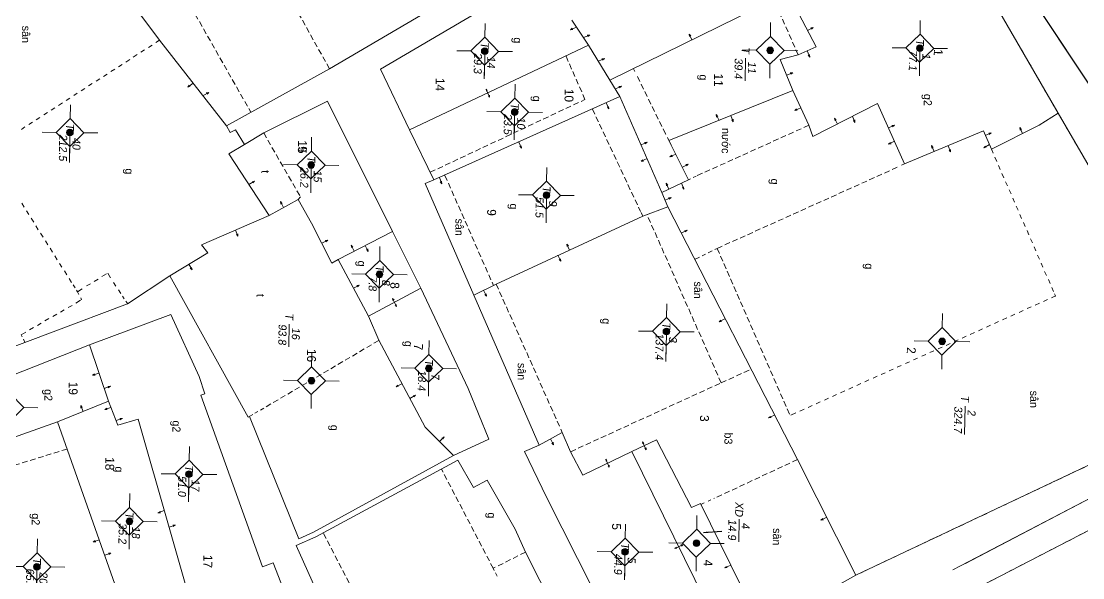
# Model space of a CAD drawing. Extents: x 601689 to 602595, y 1189742 to 1190763.
# Drawn here: x 602349.33 to 602397.07, y 1190151.57 to 1190176.58 of the extents above; entities that cross this region are included whole.
import ezdxf
from ezdxf.enums import TextEntityAlignment as Align

# ---------------------------------------------------------------- set-up
doc = ezdxf.new("R2010")
doc.units = 0
doc.header["$MEASUREMENT"] = 0
doc.linetypes.add('HIDDEN', pattern=[0.375, 0.25, -0.125])
for name, color, linetype in [('10', 250, 'Continuous'), ('11', 7, 'Continuous'), ('13', 7, 'Continuous'), ('14', 7, 'Continuous'), ('15', 7, 'Continuous'), ('16', 7, 'Continuous'), ('22', 7, 'Continuous'), ('53', 7, 'Continuous'), ('57', 7, 'Continuous')]:
    doc.layers.add(name, color=color, linetype=linetype)
doc.layers.get('0').off()
doc.styles.add('TXT', font='vnshx.shx')
doc.dimstyles.new('MSADIM', dxfattribs={"dimtxt": 0.2, "dimasz": 0.2, "dimexe": 0.1, "dimexo": 0.1, "dimgap": 0.1, "dimtad": 0, "dimtih": 1, "dimtoh": 1, "dimdsep": 46, "dimtxsty": 'TXT', "dimsah": 1, "dimcen": 0.1, "dimse1": 1, "dimse2": 1, "dimadec": 0, "dimazin": 0, "dimtfac": 1, "dimtofl": 0, "dimtmove": 0, "dimatfit": 3, "dimfxl": 1, "dimtvp": 0.1, "dimtolj": 1, "dimarcsym": 0})

# ---------------------------------------------------------------- blocks, each defined once
blk = doc.blocks.new('Q')
at = {"color": 7, "linetype": 'Continuous', "lineweight": 0, "style": 'TXT'}
for s, height, p in [('%%167o v%%207 th%%184ng 10 n%%168m 2001 %%174%%213n th%%184ng 5 n%%168m 2002', 0.5, (0, 5.4)), ('Ki%%211m tra th%%184ng      n%%168m', 0.5, (21, 5.4)), ('C%%172 quan %%174o v%%207: X%%221 nghi%%214p PTCN Tr%%190c %%174%%222a - B%%182n %%174%%229 ', 0.5, (0, 4.4)), ('C%%172 quan ki%%211m tra: C%%171ng ty XNK v%%181 t%%173 v%%202n d%%222ch v%%244 %%167o %%174%%185c B%%182n %%174%%229', 0.499998, (21, 4.4))]:
    blk.add_text(s, height=height, dxfattribs=at).set_placement(p)
blk = doc.blocks.new('NH3R')
at = {"layer": '16', "color": 7, "linetype": 'Continuous', "lineweight": 0}
for p, q in [((0, 0), (0.297, -0.005)), ((0.297, -0.005), (0.186, 0.031)), ((0.297, -0.005), (0.189, -0.033))]:
    blk.add_line(p, q, dxfattribs=at)
blk = doc.blocks.new('NH3')
at = {"layer": '16', "color": 7, "linetype": 'Continuous', "lineweight": 0}
for p, q in [((-0.199, -0.002), (-0.113, 0.021)), ((0.197, -0.012), (0.107, 0.015)), ((-0.199, -0.002), (0.197, -0.012)), ((-0.199, -0.002), (-0.116, -0.035)), ((0.197, -0.012), (0.104, -0.027))]:
    blk.add_line(p, q, dxfattribs=at)
blk = doc.blocks.new('*M3156315631563156')
at = {"layer": '13', "color": 3, "linetype": 'Continuous', "lineweight": 0}
blk.add_line((602674.268, 1190057.237), (602675.543, 1190057.237), dxfattribs=at)
at = {"layer": '13', "color": 3, "linetype": 'Continuous', "lineweight": 0, "style": 'TXT', "oblique": 7.6055}
blk.add_text('T', height=0.36, dxfattribs=at).set_placement((602674.071, 1190057.237), align=Align.MIDDLE_RIGHT)
for s, p in [('2', (602674.418, 1190057.537)), ('324.7', (602674.268, 1190056.937))]:
    blk.add_text(s, height=0.36, dxfattribs=at).set_placement(p, align=Align.MIDDLE_LEFT)
blk = doc.blocks.new('*M3157315731573157')
at = {"layer": '13', "color": 3, "linetype": 'Continuous', "lineweight": 0}
blk.add_line((602661.104, 1190056.044), (602662.124, 1190056.044), dxfattribs=at)
at = {"layer": '13', "color": 3, "linetype": 'Continuous', "lineweight": 0, "style": 'TXT', "oblique": 7.6055}
for s, p in [('1', (602661.254, 1190056.344)), ('77.1', (602661.104, 1190055.744))]:
    blk.add_text(s, height=0.36, dxfattribs=at).set_placement(p, align=Align.MIDDLE_LEFT)
blk.add_text('T', height=0.36, dxfattribs=at).set_placement((602660.907, 1190056.044), align=Align.MIDDLE_RIGHT)
blk = doc.blocks.new('*M3158315831583158')
at = {"layer": '13', "color": 3, "linetype": 'Continuous', "lineweight": 0}
blk.add_line((602661.302, 1190049.316), (602662.322, 1190049.316), dxfattribs=at)
at = {"layer": '13', "color": 3, "linetype": 'Continuous', "lineweight": 0, "style": 'TXT', "oblique": 7.6055}
for s, p in [('11', (602661.452, 1190049.616)), ('39.4', (602661.302, 1190049.016))]:
    blk.add_text(s, height=0.36, dxfattribs=at).set_placement(p, align=Align.MIDDLE_LEFT)
blk.add_text('T', height=0.36, dxfattribs=at).set_placement((602661.105, 1190049.316), align=Align.MIDDLE_RIGHT)
blk = doc.blocks.new('*M3160316031603160')
at = {"layer": '13', "color": 3, "linetype": 'Continuous', "lineweight": 0}
blk.add_line((602683.5, 1190046.326), (602684.52, 1190046.326), dxfattribs=at)
at = {"layer": '13', "color": 3, "linetype": 'Continuous', "lineweight": 0, "style": 'TXT', "oblique": 7.6055}
for s, p in [('4', (602683.65, 1190046.626)), ('14.9', (602683.5, 1190046.026))]:
    blk.add_text(s, height=0.36, dxfattribs=at).set_placement(p, align=Align.MIDDLE_LEFT)
blk.add_text('XD', height=0.36, dxfattribs=at).set_placement((602683.381, 1190046.326), align=Align.MIDDLE_RIGHT)
blk = doc.blocks.new('*M3162316231623162')
at = {"layer": '13', "color": 3, "linetype": 'Continuous', "lineweight": 0}
blk.add_line((602674.004, 1190044.832), (602675.279, 1190044.832), dxfattribs=at)
at = {"layer": '13', "color": 3, "linetype": 'Continuous', "lineweight": 0, "style": 'TXT', "oblique": 7.6055}
blk.add_text('T', height=0.36, dxfattribs=at).set_placement((602673.807, 1190044.832), align=Align.MIDDLE_RIGHT)
for s, p in [('3', (602674.154, 1190045.132)), ('137.4', (602674.004, 1190044.532))]:
    blk.add_text(s, height=0.36, dxfattribs=at).set_placement(p, align=Align.MIDDLE_LEFT)
blk = doc.blocks.new('*M3164316431643164')
at = {"layer": '13', "color": 3, "linetype": 'Continuous', "lineweight": 0}
blk.add_line((602683.938, 1190043.116), (602684.958, 1190043.116), dxfattribs=at)
at = {"layer": '13', "color": 3, "linetype": 'Continuous', "lineweight": 0, "style": 'TXT', "oblique": 7.6055}
for s, p in [('5', (602684.088, 1190043.416)), ('44.9', (602683.938, 1190042.816))]:
    blk.add_text(s, height=0.36, dxfattribs=at).set_placement(p, align=Align.MIDDLE_LEFT)
blk.add_text('T', height=0.36, dxfattribs=at).set_placement((602683.741, 1190043.116), align=Align.MIDDLE_RIGHT)
blk = doc.blocks.new('*M3166316631663166')
at = {"layer": '13', "color": 3, "linetype": 'Continuous', "lineweight": 0}
blk.add_line((602667.955, 1190039.349), (602668.975, 1190039.349), dxfattribs=at)
at = {"layer": '13', "color": 3, "linetype": 'Continuous', "lineweight": 0, "style": 'TXT', "oblique": 7.6055}
for s, p in [('9', (602668.105, 1190039.649)), ('51.5', (602667.955, 1190039.049))]:
    blk.add_text(s, height=0.36, dxfattribs=at).set_placement(p, align=Align.MIDDLE_LEFT)
blk.add_text('T', height=0.36, dxfattribs=at).set_placement((602667.758, 1190039.349), align=Align.MIDDLE_RIGHT)
blk = doc.blocks.new('*M3168316831683168')
at = {"layer": '13', "color": 3, "linetype": 'Continuous', "lineweight": 0}
blk.add_line((602664.237, 1190037.866), (602665.257, 1190037.866), dxfattribs=at)
at = {"layer": '13', "color": 3, "linetype": 'Continuous', "lineweight": 0, "style": 'TXT', "oblique": 7.6055}
for s, p in [('10', (602664.387, 1190038.166)), ('23.5', (602664.237, 1190037.566))]:
    blk.add_text(s, height=0.36, dxfattribs=at).set_placement(p, align=Align.MIDDLE_LEFT)
blk.add_text('T', height=0.36, dxfattribs=at).set_placement((602664.04, 1190037.866), align=Align.MIDDLE_RIGHT)
blk = doc.blocks.new('*M3169316931693169')
at = {"layer": '13', "color": 3, "linetype": 'Continuous', "lineweight": 0}
blk.add_line((602661.523, 1190036.479), (602662.543, 1190036.479), dxfattribs=at)
at = {"layer": '13', "color": 3, "linetype": 'Continuous', "lineweight": 0, "style": 'TXT', "oblique": 7.6055}
for s, p in [('14', (602661.673, 1190036.779)), ('29.3', (602661.523, 1190036.179))]:
    blk.add_text(s, height=0.36, dxfattribs=at).set_placement(p, align=Align.MIDDLE_LEFT)
blk.add_text('T', height=0.36, dxfattribs=at).set_placement((602661.326, 1190036.479), align=Align.MIDDLE_RIGHT)
blk = doc.blocks.new('*M3173317331733173')
at = {"layer": '13', "color": 3, "linetype": 'Continuous', "lineweight": 0}
blk.add_line((602675.816, 1190034.171), (602676.836, 1190034.171), dxfattribs=at)
at = {"layer": '13', "color": 3, "linetype": 'Continuous', "lineweight": 0, "style": 'TXT', "oblique": 7.6055}
for s, p in [('7', (602675.966, 1190034.471)), ('18.4', (602675.816, 1190033.871))]:
    blk.add_text(s, height=0.36, dxfattribs=at).set_placement(p, align=Align.MIDDLE_LEFT)
blk.add_text('T', height=0.36, dxfattribs=at).set_placement((602675.619, 1190034.171), align=Align.MIDDLE_RIGHT)
blk = doc.blocks.new('*M3175317531753175')
at = {"layer": '13', "color": 3, "linetype": 'Continuous', "lineweight": 0}
blk.add_line((602671.624, 1190031.892), (602672.389, 1190031.892), dxfattribs=at)
at = {"layer": '13', "color": 3, "linetype": 'Continuous', "lineweight": 0, "style": 'TXT', "oblique": 7.6055}
blk.add_text('T', height=0.36, dxfattribs=at).set_placement((602671.427, 1190031.892), align=Align.MIDDLE_RIGHT)
for s, p in [('8', (602671.774, 1190032.192)), ('7.8', (602671.624, 1190031.592))]:
    blk.add_text(s, height=0.36, dxfattribs=at).set_placement(p, align=Align.MIDDLE_LEFT)
blk = doc.blocks.new('*M3178317831783178')
at = {"layer": '13', "color": 3, "linetype": 'Continuous', "lineweight": 0}
blk.add_line((602676.447, 1190028.901), (602677.467, 1190028.901), dxfattribs=at)
at = {"layer": '13', "color": 3, "linetype": 'Continuous', "lineweight": 0, "style": 'TXT', "oblique": 7.6055}
for s, p in [('16', (602676.597, 1190029.201)), ('93.8', (602676.447, 1190028.601))]:
    blk.add_text(s, height=0.36, dxfattribs=at).set_placement(p, align=Align.MIDDLE_LEFT)
blk.add_text('T', height=0.36, dxfattribs=at).set_placement((602676.25, 1190028.901), align=Align.MIDDLE_RIGHT)
blk = doc.blocks.new('*M3179317931793179')
at = {"layer": '13', "color": 3, "linetype": 'Continuous', "lineweight": 0}
blk.add_line((602666.753, 1190028.749), (602667.773, 1190028.749), dxfattribs=at)
at = {"layer": '13', "color": 3, "linetype": 'Continuous', "lineweight": 0, "style": 'TXT', "oblique": 7.6055}
for s, p in [('15', (602666.903, 1190029.049)), ('26.2', (602666.753, 1190028.449))]:
    blk.add_text(s, height=0.36, dxfattribs=at).set_placement(p, align=Align.MIDDLE_LEFT)
blk.add_text('T', height=0.36, dxfattribs=at).set_placement((602666.556, 1190028.749), align=Align.MIDDLE_RIGHT)
blk = doc.blocks.new('*M3184318431843184')
at = {"layer": '13', "color": 3, "linetype": 'Continuous', "lineweight": 0}
blk.add_line((602680.728, 1190023.455), (602681.748, 1190023.455), dxfattribs=at)
at = {"layer": '13', "color": 3, "linetype": 'Continuous', "lineweight": 0, "style": 'TXT', "oblique": 7.6055}
for s, p in [('17', (602680.878, 1190023.755)), ('51.0', (602680.728, 1190023.155))]:
    blk.add_text(s, height=0.36, dxfattribs=at).set_placement(p, align=Align.MIDDLE_LEFT)
blk.add_text('T', height=0.36, dxfattribs=at).set_placement((602680.531, 1190023.455), align=Align.MIDDLE_RIGHT)
blk = doc.blocks.new('*M3189318931893189')
at = {"layer": '13', "color": 3, "linetype": 'Continuous', "lineweight": 0}
blk.add_line((602682.887, 1190020.807), (602683.907, 1190020.807), dxfattribs=at)
at = {"layer": '13', "color": 3, "linetype": 'Continuous', "lineweight": 0, "style": 'TXT', "oblique": 7.6055}
for s, p in [('18', (602683.037, 1190021.107)), ('35.2', (602682.887, 1190020.507))]:
    blk.add_text(s, height=0.36, dxfattribs=at).set_placement(p, align=Align.MIDDLE_LEFT)
blk.add_text('T', height=0.36, dxfattribs=at).set_placement((602682.69, 1190020.807), align=Align.MIDDLE_RIGHT)
blk = doc.blocks.new('*M3193319331933193')
at = {"layer": '13', "color": 3, "linetype": 'Continuous', "lineweight": 0}
blk.add_line((602665.453, 1190017.88), (602666.728, 1190017.88), dxfattribs=at)
at = {"layer": '13', "color": 3, "linetype": 'Continuous', "lineweight": 0, "style": 'TXT', "oblique": 7.6055}
for s, p in [('40', (602665.603, 1190018.18)), ('212.5', (602665.453, 1190017.58))]:
    blk.add_text(s, height=0.36, dxfattribs=at).set_placement(p, align=Align.MIDDLE_LEFT)
blk.add_text('T', height=0.36, dxfattribs=at).set_placement((602665.256, 1190017.88), align=Align.MIDDLE_RIGHT)
blk = doc.blocks.new('*M3195319531953195')
at = {"layer": '13', "color": 3, "linetype": 'Continuous', "lineweight": 0}
blk.add_line((602684.989, 1190016.678), (602686.009, 1190016.678), dxfattribs=at)
at = {"layer": '13', "color": 3, "linetype": 'Continuous', "lineweight": 0, "style": 'TXT', "oblique": 7.6055}
blk.add_text('T', height=0.36, dxfattribs=at).set_placement((602684.792, 1190016.678), align=Align.MIDDLE_RIGHT)
for s, p in [('20', (602685.139, 1190016.978)), ('65.9', (602684.989, 1190016.378))]:
    blk.add_text(s, height=0.36, dxfattribs=at).set_placement(p, align=Align.MIDDLE_LEFT)
blk = doc.blocks.new('CENTRD')
at = {"layer": '11', "linetype": 'Continuous', "lineweight": 0}
h = blk.add_hatch(color=2, dxfattribs=at)
edge = h.paths.add_edge_path()
edge.add_arc((0, 0), 0.15, 0, 360)
at = {"layer": '11', "color": 2, "linetype": 'Continuous', "lineweight": 0}
for p, q in [((0, 1.25), (0, 0.625)), ((0, 0.625), (-0.625, 0)), ((0.625, 0), (0, 0.625)), ((-0.625, 0), (-1.25, 0)), ((-0.625, 0), (0, -0.625)), ((0, -0.625), (0.625, 0)), ((1.25, 0), (0.625, 0)), ((0, -0.625), (0, -1.25))]:
    blk.add_line(p, q, dxfattribs=at)
blk.add_circle((0, 0), 0.15, dxfattribs=at)

msp = doc.modelspace()

# ---------------------------------------------------------------- linework, layer by layer
at = {"layer": '10', "color": 7, "linetype": 'Continuous', "lineweight": 0}
for p, q in [((602374.849, 1190175.503), (602374.095, 1190176.623)), ((602366.787, 1190171.694), (602374.849, 1190175.503)), ((602374.849, 1190175.503), (602375.808, 1190173.93)), ((602375.808, 1190173.93), (602376.257, 1190173.194)), ((602367.886, 1190169.449), (602376.257, 1190173.194)), ((602376.257, 1190173.194), (602378.149, 1190168.878)), ((602366.787, 1190171.694), (602367.886, 1190169.449)), ((602378.149, 1190168.878), (602378.41, 1190168.244)), ((602366.034, 1190167.133), (602363.577, 1190165.868)), ((602367.309, 1190164.577), (602366.034, 1190167.133)), ((602363.577, 1190165.868), (602364.952, 1190163.319)), ((602367.309, 1190164.577), (602364.952, 1190163.319)), ((602372.623, 1190157.523), (602369.685, 1190164.264)), ((602353.249, 1190159.499), (602352.394, 1190162.031)), ((602350.966, 1190158.58), (602353.249, 1190159.499)), ((602354.768, 1190147.797), (602350.966, 1190158.58)), ((602381.022, 1190148.677), (602376.799, 1190157.236))]:
    msp.add_line(p, q, dxfattribs=at)
for points in [[(602389.928, 1190181.187), (602383.168, 1190177.56), (602375.808, 1190173.93)], [(602390.279, 1190180.552), (602385.436, 1190178.098), (602384.682, 1190177.169), (602384.299, 1190176.914), (602385.079, 1190175.433), (602384.274, 1190175.074), (602383.47, 1190174.855), (602384.032, 1190173.468)], [(602395.969, 1190172.443), (602391.055, 1190180.941), (602390.279, 1190180.552)], [(602358.569, 1190171.876), (602355.551, 1190175.728), (602353.636, 1190178.305), (602352.902, 1190180.154)], [(602358.569, 1190171.876), (602363.194, 1190174.443), (602369.284, 1190178.029), (602371.552, 1190179.298)], [(602372.542, 1190178.595), (602372.42, 1190178.497), (602365.494, 1190174.422), (602366.787, 1190171.694)], [(602378.149, 1190168.878), (602379.337, 1190169.461), (602378.461, 1190171.223), (602384.032, 1190173.468)], [(602384.032, 1190173.468), (602384.751, 1190171.907), (602384.933, 1190171.394), (602387.844, 1190172.885), (602389.057, 1190170.168), (602392.608, 1190171.66), (602392.966, 1190170.835), (602395.111, 1190171.906), (602395.969, 1190172.443)], [(602359.378, 1190171.045), (602360.234, 1190171.564), (602363.104, 1190172.984), (602366.034, 1190167.133)], [(602395.969, 1190172.443), (602403.404, 1190159.671), (602403.27, 1190159.423), (602386.873, 1190151.687)], [(602358.569, 1190171.876), (602358.724, 1190171.584), (602358.966, 1190171.7), (602359.378, 1190171.045)], [(602359.378, 1190171.045), (602358.671, 1190170.625), (602360.483, 1190167.85)], [(602367.886, 1190169.449), (602367.494, 1190169.283), (602369.685, 1190164.264)], [(602363.577, 1190165.868), (602363.304, 1190165.711), (602362.389, 1190167.503), (602361.784, 1190168.572), (602360.483, 1190167.85)], [(602378.41, 1190168.244), (602377.284, 1190167.819), (602370.692, 1190164.769), (602369.685, 1190164.264)], [(602386.873, 1190151.687), (602384.245, 1190156.884), (602378.41, 1190168.244)], [(602356.006, 1190165.141), (602354.109, 1190163.877), (602347.404, 1190161.359), (602346.097, 1190163.067), (602345.875, 1190162.91), (602342.453, 1190167.887)], [(602356.006, 1190165.141), (602357.721, 1190166.178), (602357.436, 1190166.532), (602360.483, 1190167.85)], [(602356.006, 1190165.141), (602359.529, 1190158.783), (602359.59, 1190158.812), (602361.814, 1190153.321), (602362.469, 1190153.612), (602368.777, 1190157.065)], [(602368.777, 1190157.065), (602370.356, 1190157.804), (602369.437, 1190160.077), (602367.309, 1190164.577)], [(602352.394, 1190162.031), (602356.062, 1190163.401), (602357.334, 1190160.613), (602357.594, 1190159.839), (602357.403, 1190159.772), (602360.177, 1190152.064), (602360.66, 1190152.237), (602361.355, 1190150.467), (602357.413, 1190148.851)], [(602364.952, 1190163.319), (602365.407, 1190162.242), (602367.494, 1190158.333), (602368.777, 1190157.065)], [(602344.43, 1190161.849), (602345.036, 1190162.222), (602346.964, 1190159.894), (602352.394, 1190162.031)], [(602353.249, 1190159.499), (602353.674, 1190158.433), (602354.588, 1190158.691), (602357.413, 1190148.851)], [(602350.966, 1190158.58), (602347.62, 1190157.396), (602347.071, 1190158.994), (602345.332, 1190158.287)], [(602376.799, 1190157.236), (602374.584, 1190156.176), (602374.039, 1190157.233), (602373.661, 1190158.089), (602372.623, 1190157.523)], [(602376.799, 1190157.236), (602377.907, 1190157.76), (602379.475, 1190154.729), (602379.877, 1190154.903), (602382.611, 1190149.356)], [(602391.96, 1190147.077), (602390.645, 1190150.345), (602392.053, 1190150.966), (602403.999, 1190157.132), (602405.449, 1190157.833), (602407.398, 1190154.885)], [(602381.022, 1190148.677), (602377.157, 1190146.89), (602372.961, 1190155.188), (602371.958, 1190157.242), (602372.623, 1190157.523)], [(602367.144, 1190142.278), (602373.84, 1190145.656), (602375.22, 1190146.387), (602372.007, 1190152.721), (602371.541, 1190153.748), (602370.281, 1190155.954), (602369.667, 1190155.623), (602368.963, 1190156.853), (602362.576, 1190153.4), (602361.69, 1190153.013), (602363.069, 1190149.944)], [(602386.873, 1190151.687), (602383.618, 1190149.861), (602382.611, 1190149.356)]]:
    msp.add_lwpolyline(points, dxfattribs=at)
at = {"layer": '14', "color": 6, "linetype": 'HIDDEN', "lineweight": 0}
for p, q in [((602353.632, 1190183.085), (602359.658, 1190172.491)), ((602363.194, 1190174.443), (602359.768, 1190180.571)), ((602384.274, 1190175.074), (602383.245, 1190177.388)), ((602355.551, 1190175.728), (602355.38, 1190175.62)), ((602354.876, 1190175.297), (602354.714, 1190175.19)), ((602355.218, 1190175.512), (602355.047, 1190175.405)), ((602354.209, 1190174.857), (602354.038, 1190174.748)), ((602354.543, 1190175.082), (602354.371, 1190174.974)), ((602373.833, 1190175.007), (602374.685, 1190173.065)), ((602353.533, 1190174.426), (602353.362, 1190174.318)), ((602353.866, 1190174.641), (602353.705, 1190174.533)), ((602376.923, 1190174.325), (602376.865, 1190174.446)), ((602352.858, 1190173.994), (602352.696, 1190173.887)), ((602353.201, 1190174.21), (602353.029, 1190174.103)), ((602378.314, 1190171.515), (602376.991, 1190174.194)), ((602351.848, 1190173.349), (602351.688, 1190173.241)), ((602352.191, 1190173.564), (602352.02, 1190173.456)), ((602352.524, 1190173.779), (602352.353, 1190173.672)), ((602351.183, 1190172.908), (602351.011, 1190172.8)), ((602351.516, 1190173.123), (602351.344, 1190173.015)), ((602367.72, 1190169.791), (602374.685, 1190173.065)), ((602350.506, 1190172.477), (602350.345, 1190172.37)), ((602350.84, 1190172.693), (602350.678, 1190172.585)), ((602375.02, 1190172.63), (602377.187, 1190168.03)), ((602349.841, 1190172.046), (602349.669, 1190171.938)), ((602350.173, 1190172.261), (602350.002, 1190172.154)), ((602384.751, 1190171.907), (602379.699, 1190169.626)), ((602349.498, 1190171.831), (602349.336, 1190171.723)), ((602378.314, 1190171.515), (602378.324, 1190171.495)), ((602378.393, 1190171.354), (602378.461, 1190171.223)), ((602378.451, 1190171.233), (602378.597, 1190170.941)), ((602392.966, 1190170.835), (602393.043, 1190170.654)), ((602393.121, 1190170.472), (602393.209, 1190170.281)), ((602380.634, 1190166.373), (602388.785, 1190170.042)), ((602388.926, 1190170.11), (602389.057, 1190170.168)), ((602393.286, 1190170.1), (602393.364, 1190169.919)), ((602368.388, 1190169.651), (602370.571, 1190164.701)), ((602379.679, 1190169.616), (602379.548, 1190169.558)), ((602393.441, 1190169.738), (602393.528, 1190169.546)), ((602379.427, 1190169.5), (602379.337, 1190169.461)), ((602393.606, 1190169.365), (602393.683, 1190169.185)), ((602393.762, 1190169.004), (602393.849, 1190168.823)), ((602393.926, 1190168.631), (602394.003, 1190168.45)), ((602349.351, 1190168.403), (602349.459, 1190168.231)), ((602394.081, 1190168.269), (602394.168, 1190168.088)), ((602349.566, 1190168.06), (602349.674, 1190167.898)), ((602349.781, 1190167.726), (602349.889, 1190167.555)), ((602377.206, 1190167.98), (602377.284, 1190167.819)), ((602380.811, 1190160.331), (602377.475, 1190167.897)), ((602394.245, 1190167.897), (602394.324, 1190167.716)), ((602349.986, 1190167.383), (602350.094, 1190167.213)), ((602394.401, 1190167.534), (602394.489, 1190167.353)), ((602394.566, 1190167.172), (602394.643, 1190166.981)), ((602350.203, 1190167.051), (602350.31, 1190166.88)), ((602350.418, 1190166.708), (602350.525, 1190166.536)), ((602394.721, 1190166.801), (602394.808, 1190166.619)), ((602350.633, 1190166.375), (602350.74, 1190166.203)), ((602380.232, 1190166.169), (602380.403, 1190166.257)), ((602380.524, 1190166.315), (602380.634, 1190166.373)), ((602380.634, 1190166.373), (602383.911, 1190158.858)), ((602394.886, 1190166.438), (602394.964, 1190166.257)), ((602350.838, 1190166.032), (602350.946, 1190165.86)), ((602351.054, 1190165.689), (602351.162, 1190165.528)), ((602379.617, 1190165.867), (602380.111, 1190166.111)), ((602395.041, 1190166.066), (602395.128, 1190165.885)), ((602395.206, 1190165.704), (602395.283, 1190165.522)), ((602351.269, 1190165.357), (602351.377, 1190165.185)), ((602352.956, 1190165.103), (602353.218, 1190165.259)), ((602353.218, 1190165.259), (602353.374, 1190165.007)), ((602395.36, 1190165.331), (602395.449, 1190165.15)), ((602351.484, 1190165.013), (602351.592, 1190164.842)), ((602351.66, 1190164.731), (602351.748, 1190164.599)), ((602352.269, 1190164.682), (602352.441, 1190164.78)), ((602352.612, 1190164.888), (602352.784, 1190164.995)), ((602353.482, 1190164.845), (602353.589, 1190164.675)), ((602370.692, 1190164.769), (602373.544, 1190158.36)), ((602395.526, 1190164.969), (602395.603, 1190164.788)), ((602351.808, 1190164.499), (602351.857, 1190164.418)), ((602351.857, 1190164.418), (602352.108, 1190164.574)), ((602351.925, 1190164.297), (602351.857, 1190164.418)), ((602353.697, 1190164.503), (602353.806, 1190164.342)), ((602395.681, 1190164.607), (602395.758, 1190164.435)), ((602395.807, 1190164.326), (602395.845, 1190164.235)), ((602351.436, 1190163.714), (602351.618, 1190163.811)), ((602351.789, 1190163.909), (602352.041, 1190164.065)), ((602352.041, 1190164.065), (602352.003, 1190164.146)), ((602353.884, 1190164.22), (602353.962, 1190164.099)), ((602354.041, 1190163.998), (602354.119, 1190163.887)), ((602395.122, 1190163.905), (602394.93, 1190163.827)), ((602395.483, 1190164.069), (602395.303, 1190163.992)), ((602395.845, 1190164.235), (602395.664, 1190164.157)), ((602350.751, 1190163.313), (602350.923, 1190163.41)), ((602351.093, 1190163.509), (602351.265, 1190163.616)), ((602394.024, 1190163.41), (602393.843, 1190163.332)), ((602394.387, 1190163.574), (602394.206, 1190163.497)), ((602394.749, 1190163.74), (602394.568, 1190163.663)), ((602350.055, 1190162.913), (602350.227, 1190163.01)), ((602350.398, 1190163.118), (602350.57, 1190163.215)), ((602392.928, 1190162.924), (602392.747, 1190162.837)), ((602393.289, 1190163.08), (602393.108, 1190163.002)), ((602393.662, 1190163.245), (602393.471, 1190163.168)), ((602349.329, 1190162.492), (602349.531, 1190162.609)), ((602349.368, 1190162.402), (602349.329, 1190162.492)), ((602349.703, 1190162.718), (602349.884, 1190162.815)), ((602391.831, 1190162.429), (602391.65, 1190162.342)), ((602392.203, 1190162.595), (602392.012, 1190162.508)), ((602392.566, 1190162.76), (602392.384, 1190162.672)), ((602349.495, 1190162.16), (602349.436, 1190162.291)), ((602365.407, 1190162.232), (602360.093, 1190159.105)), ((602390.744, 1190161.935), (602390.563, 1190161.857)), ((602391.106, 1190162.1), (602390.925, 1190162.012)), ((602391.468, 1190162.264), (602391.287, 1190162.177)), ((602389.647, 1190161.44), (602389.466, 1190161.362)), ((602390.01, 1190161.605), (602389.829, 1190161.527)), ((602390.372, 1190161.769), (602390.191, 1190161.692)), ((602380.811, 1190160.331), (602382.15, 1190160.933)), ((602388.55, 1190160.945), (602388.369, 1190160.867)), ((602388.912, 1190161.109), (602388.731, 1190161.032)), ((602389.285, 1190161.274), (602389.104, 1190161.197)), ((602387.454, 1190160.46), (602387.272, 1190160.372)), ((602387.826, 1190160.624), (602387.645, 1190160.537)), ((602388.189, 1190160.78), (602388.007, 1190160.702)), ((602374.039, 1190157.233), (602380.811, 1190160.331)), ((602386.366, 1190159.964), (602386.185, 1190159.877)), ((602386.729, 1190160.129), (602386.548, 1190160.042)), ((602387.091, 1190160.295), (602386.91, 1190160.207)), ((602385.633, 1190159.635), (602385.451, 1190159.557)), ((602385.994, 1190159.8), (602385.814, 1190159.712)), ((602359.973, 1190159.046), (602359.842, 1190158.968)), ((602384.545, 1190159.14), (602384.354, 1190159.062)), ((602384.908, 1190159.304), (602384.727, 1190159.227)), ((602385.27, 1190159.469), (602385.089, 1190159.392)), ((602359.741, 1190158.91), (602359.529, 1190158.783)), ((602384.173, 1190158.974), (602383.911, 1190158.858)), ((602373.592, 1190158.25), (602373.661, 1190158.089)), ((602351.399, 1190157.354), (602348.185, 1190156.368)), ((602384.245, 1190156.884), (602380.481, 1190155.125)), ((602370.557, 1190151.991), (602368.228, 1190156.453)), ((602380.048, 1190154.931), (602379.897, 1190154.863)), ((602380.34, 1190155.067), (602380.219, 1190155.008)), ((602362.928, 1190153.556), (602368.16, 1190143.443)), ((602372.007, 1190152.721), (602370.769, 1190152.098)), ((602370.648, 1190152.04), (602370.557, 1190151.991)), ((602370.606, 1190151.9), (602370.557, 1190151.991)), ((602370.742, 1190151.638), (602370.664, 1190151.789))]:
    msp.add_line(p, q, dxfattribs=at)
msp.add_lwpolyline([(602360.234, 1190171.564), (602361.886, 1190168.691), (602361.784, 1190168.572)], dxfattribs=at)
msp.add_point((602395.845, 1190164.235), dxfattribs=at)
at = {"layer": '22', "color": 7, "linetype": 'HIDDEN', "lineweight": 0}
msp.add_line((602391.055, 1190180.941), (602395.969, 1190172.443), dxfattribs=at)
for points in [[(602395.969, 1190172.443), (602403.404, 1190159.671), (602403.27, 1190159.423), (602397.734, 1190156.808)], [(602400.717, 1190164.287), (602403.404, 1190159.671), (602403.27, 1190159.423), (602386.873, 1190151.687)], [(602405.449, 1190157.833), (602403.999, 1190157.132), (602392.053, 1190150.966), (602390.645, 1190150.345), (602391.312, 1190148.696)], [(602386.873, 1190151.687), (602383.618, 1190149.861), (602382.611, 1190149.356), (602381.052, 1190148.686)]]:
    msp.add_lwpolyline(points, dxfattribs=at)
at = {"layer": '57', "color": 172, "linetype": 'Continuous', "lineweight": 0}
for q in [(602391.237, 1190151.918), (602391.77, 1190152.19)]:
    msp.add_line((602406.648, 1190159.996), q, dxfattribs=at)
for points in [[(602398.511, 1190205.451), (602384.09, 1190193.738), (602401.119, 1190168.073)], [(602393.153, 1190180.083), (602400.638, 1190168.789), (602403.523, 1190164.72), (602409.147, 1190156.232)]]:
    msp.add_lwpolyline(points, dxfattribs=at)

# ---------------------------------------------------------------- block references
at = {"color": 7, "linetype": 'Continuous', "lineweight": 0, "rotation": 269.1680420500809}
msp.add_blockref('Q', (602348.608, 1190173.35), dxfattribs=at)
at = {"layer": '11', "color": 2, "linetype": 'Continuous', "lineweight": 0, "rotation": 269.1680420500809}
for p in [(602370.176, 1190175.238), (602383.014, 1190175.273), (602389.745, 1190175.373), (602371.523, 1190172.504), (602351.521, 1190171.579), (602362.37, 1190170.121), (602372.952, 1190168.765), (602365.442, 1190165.205), (602378.346, 1190162.637), (602390.746, 1190162.193), (602367.66, 1190160.98), (602362.382, 1190160.426), (602348.819, 1190159.223), (602356.874, 1190156.224), (602354.195, 1190154.104), (602379.702, 1190153.12), (602376.486, 1190152.729), (602350.036, 1190152.062)]:
    msp.add_blockref('CENTRD', p, dxfattribs=at)
at = {"layer": '13', "color": 3, "linetype": 'Continuous', "lineweight": 0, "rotation": 269.1680420500809}
for name, p in [('*M3157315731573157', (-578790.27, 1810052.359)), ('*M3169316931693169', (-578790.27, 1810052.359)), ('*M3158315831583158', (-578791.383, 1810052.089)), ('*M3168316831683168', (-578790.27, 1810052.359)), ('*M3193319331933193', (-578790.27, 1810052.359)), ('*M3179317931793179', (-578790.27, 1810052.359)), ('*M3166316631663166', (-578790.27, 1810052.359)), ('*M3175317531753175', (-578790.27, 1810052.359)), ('*M3178317831783178', (-578791.264, 1810054.979)), ('*M3162316231623162', (-578790.27, 1810052.359)), ('*M3173317331733173', (-578790.27, 1810052.359)), ('*M3156315631563156', (-578789.237, 1810049.518)), ('*M3184318431843184', (-578790.27, 1810052.359)), ('*M3160316031603160', (-578788.356, 1810053.511)), ('*M3189318931893189', (-578790.27, 1810052.359)), ('*M3164316431643164', (-578790.27, 1810052.359)), ('*M3195319531953195', (-578790.27, 1810052.359))]:
    msp.add_blockref(name, p, dxfattribs=at)
at = {"layer": '16', "color": 7, "linetype": 'Continuous', "lineweight": 0}
for name, p, rotation in [('NH3R', (602374.301, 1190176.321), 204.7294513852771), ('NH3R', (602384.689, 1190176.168), 27.7725608763183), ('NH3R', (602384.676, 1190175.248), 294.0369697952889), ('NH3R', (602383.751, 1190174.161), 22.0116744477318), ('NH3R', (602357.055, 1190173.797), 218.0804418668211), ('NH3R', (602357.507, 1190173.241), 29.62444235384514), ('NH3', (602370.309, 1190173.346), 115.1887526264075), ('NH3R', (602384.391, 1190172.692), 204.7294513852771), ('NH3R', (602386.716, 1190172.311), 292.7773302579997), ('NH3R', (602388.329, 1190171.788), 24.0490262916492), ('NH3R', (602392.685, 1190171.449), 23.49386373747849), ('NH3R', (602371.709, 1190171.146), 294.1982330903891), ('NH3R', (602391.018, 1190170.981), 292.7773302579997), ('NH3R', (602378.772, 1190170.609), 204.7294513852771), ('NH3R', (602377.479, 1190170.406), 204.7294513852771), ('NH3R', (602368.138, 1190169.555), 291.9943322676006), ('NH3R', (602359.572, 1190169.242), 33.13760221527206), ('NH3R', (602361.129, 1190168.211), 119.050094082198), ('NH3R', (602358.965, 1190167.191), 293.3920039732405), ('NH3R', (602364.805, 1190166.5), 297.2647297219408), ('NH3R', (602380.981, 1190163.199), 206.8355472409001), ('NH3R', (602353.057, 1190160.081), 18.93195449130687), ('NH3R', (602353.597, 1190158.634), 18.93195449130687), ('NH3R', (602383.211, 1190158.878), 206.8355472409001), ('NH3R', (602373.137, 1190157.806), 298.5966186485806), ('NH3', (602377.353, 1190157.498), 115.3676173078645), ('NH3R', (602355.761, 1190154.584), 200.0421374754341), ('NH3R', (602385.559, 1190154.285), 206.8355472409001), ('NH3R', (602352.844, 1190153.274), 200.0421374754341), ('NH3', (602378.91, 1190152.957), 206.2625174081607)]:
    msp.add_blockref(name, p, dxfattribs=dict(at, rotation=rotation))
for name, p, xscale, yscale, rotation in [('NH3R', (602374.624, 1190175.847), 1.000001453756365, 1.000001453756365, 23.65494415282148), ('NH3R', (602379.493, 1190175.74), 0.9999985785725864, 0.9999985785725864, 116.2745703043441), ('NH3R', (602375.29, 1190174.787), 1.000001453756365, 1.000001453756365, 23.65494415282148), ('NH3R', (602376.053, 1190173.547), 1.000001453756365, 1.000001453756365, 23.65494415282148), ('NH3R', (602375.643, 1190172.912), 0.9999984053162292, 0.9999984053162292, 294.4609300436763), ('NH3R', (602380.713, 1190172.123), 0.9999985785725864, 0.9999985785725864, 116.2745703043441), ('NH3R', (602381.247, 1190172.345), 1.000001489632684, 1.000001489632684, 291.9346700581563), ('NH3R', (602386.042, 1190171.959), 0.9999988562922724, 0.9999988562922724, 116.5311233882176), ('NH3R', (602394.366, 1190171.535), 0.9999988562922724, 0.9999988562922724, 116.5311233882176), ('NH3R', (602377.208, 1190171.03), 1.000001453756365, 1.000001453756365, 23.65494415282148), ('NH3R', (602388.601, 1190171.194), 1.00000179062942, 1.00000179062942, 210.0431223535134), ('NH3R', (602390.394, 1190170.73), 0.9999988562922724, 0.9999988562922724, 116.5311233882176), ('NH3R', (602392.879, 1190171.036), 1.00000179062942, 1.00000179062942, 210.0431223535134), ('NH3R', (602379.065, 1190170.025), 1.000002864576189, 1.000002864576189, 26.42981027369846), ('NH3R', (602378.46, 1190169.033), 0.9999985785725864, 0.9999985785725864, 116.2745703043441), ('NH3R', (602379.024, 1190169.306), 1.000001489632684, 1.000001489632684, 291.9346700581563), ('NH3R', (602378.294, 1190168.535), 1.000001729187582, 1.000001729187582, 26.93674737528138), ('NH3R', (602379.014, 1190167.056), 1.000001729187582, 1.000001729187582, 26.93674737528138), ('NH3R', (602362.846, 1190166.608), 1.0000018872103, 1.0000018872103, 27.05621403914459), ('NH3R', (602364.311, 1190166.247), 1.000001382242247, 1.000001382242247, 118.0887466882492), ('NH3R', (602373.993, 1190166.295), 0.999998826042894, 0.999998826042894, 114.8306475485689), ('NH3R', (602373.47, 1190166.061), 1.000001579437315, 1.000001579437315, 296.292467281684), ('NH3R', (602356.863, 1190165.659), 1.000001275556531, 1.000001275556531, 301.1503477922712), ('NH3R', (602364.269, 1190164.588), 1.000001851225574, 1.000001851225574, 28.34540236296876), ('NH3R', (602370.128, 1190164.488), 1.000001579437315, 1.000001579437315, 296.292467281684), ('NH3', (602366.13, 1190163.943), 1.000001382242247, 1.000001382242247, 298.0887466882493), ('NH3R', (602352.817, 1190160.765), 0.9999987269680416, 0.9999987269680416, 198.6617405321855), ('NH3R', (602366.45, 1190160.288), 1.000001382242247, 1.000001382242247, 208.0887466882492), ('NH3R', (602366.802, 1190159.632), 1.000001851225574, 1.000001851225574, 28.34540236296876), ('NH3R', (602352.112, 1190159.035), 1.00000131536852, 1.00000131536852, 111.9222328581173), ('NH3R', (602353.365, 1190159.217), 0.9999987269680416, 0.9999987269680416, 198.6617405321855), ('NH3R', (602368.135, 1190157.695), 0.9999989369572776, 0.9999989369572776, 45.33705819735142), ('NH3', (602375.692, 1190156.711), 0.9999976807617216, 0.9999976807617216, 115.4988694291755), ('NH3R', (602355.981, 1190153.841), 1.000002915642137, 1.000002915642137, 19.41287706685858), ('NH3R', (602353.084, 1190152.581), 1.000002915642137, 1.000002915642137, 19.41287706685858), ('NH3R', (602381.239, 1190152.134), 1.000002368119625, 1.000002368119625, 206.2328050824226)]:
    msp.add_blockref(name, p, dxfattribs=dict(at, xscale=xscale, yscale=yscale, rotation=rotation))

# ---------------------------------------------------------------- texts
at = {"layer": '15', "color": 7, "linetype": 'Continuous', "lineweight": 0, "style": 'TXT'}
for s, p in [('s%%169n', (602349.55, 1190176.381)), ('g', (602371.664, 1190175.857)), ('g', (602380.021, 1190174.192)), ('g', (602372.528, 1190173.235)), ('g2', (602390.11, 1190173.314)), (' n%%173%%237c', (602381.03, 1190171.918)), ('g', (602362.077, 1190170.958)), ('g', (602354.192, 1190169.967)), ('t', (602360.312, 1190169.883)), ('g', (602383.228, 1190169.508)), ('g', (602371.491, 1190168.389)), ('s%%169n', (602369.042, 1190167.713)), ('g', (602364.646, 1190165.822)), ('g', (602387.466, 1190165.7)), ('s%%169n', (602379.774, 1190164.885)), ('t', (602360.095, 1190164.325)), ('g', (602375.651, 1190163.231)), ('g', (602366.757, 1190162.213)), ('s%%169n', (602371.843, 1190161.223)), ('g2', (602350.556, 1190160.045)), ('s%%169n', (602394.888, 1190159.978)), ('g2', (602356.317, 1190158.637)), ('g', (602363.425, 1190158.439)), ('b3', (602381.141, 1190158.096)), ('g', (602353.739, 1190156.572)), ('g2', (602349.99, 1190154.463)), ('g', (602370.491, 1190154.502)), ('s%%169n', (602383.322, 1190153.796))]:
    msp.add_text(s, height=0.36, rotation=269.2144, dxfattribs=at).set_placement(p, align=Align.MIDDLE_LEFT)
at = {"layer": '53', "color": 200, "linetype": 'Continuous', "lineweight": 0, "style": 'TXT'}
for s, p in [('1', (602390.578, 1190175.328)), ('14', (602368.169, 1190174.035)), ('11', (602380.692, 1190174.233)), ('10', (602373.972, 1190173.545)), ('15', (602361.98, 1190171.23)), ('9', (602370.488, 1190168.133)), ('8', (602366.132, 1190164.852)), ('7', (602367.195, 1190162.087)), ('2', (602389.364, 1190161.933)), ('16', (602362.391, 1190161.854)), ('19', (602351.671, 1190160.38)), ('3', (602380.062, 1190158.881)), ('18', (602353.315, 1190156.988)), ('5', (602376.105, 1190154.015)), ('17', (602357.724, 1190152.597)), ('4', (602380.223, 1190152.378))]:
    msp.add_text(s, height=0.4, rotation=269.2144, dxfattribs=at).set_placement(p, align=Align.MIDDLE_LEFT)

# ---------------------------------------------------------------- leaders
at = {"layer": '13', "color": 3, "linetype": 'Continuous', "lineweight": 0}
msp.add_leader([(602380.011, 1190153.602), (602380.835, 1190153.662)], dimstyle='MSADIM', dxfattribs=at)

doc.saveas('drawing.dxf')
